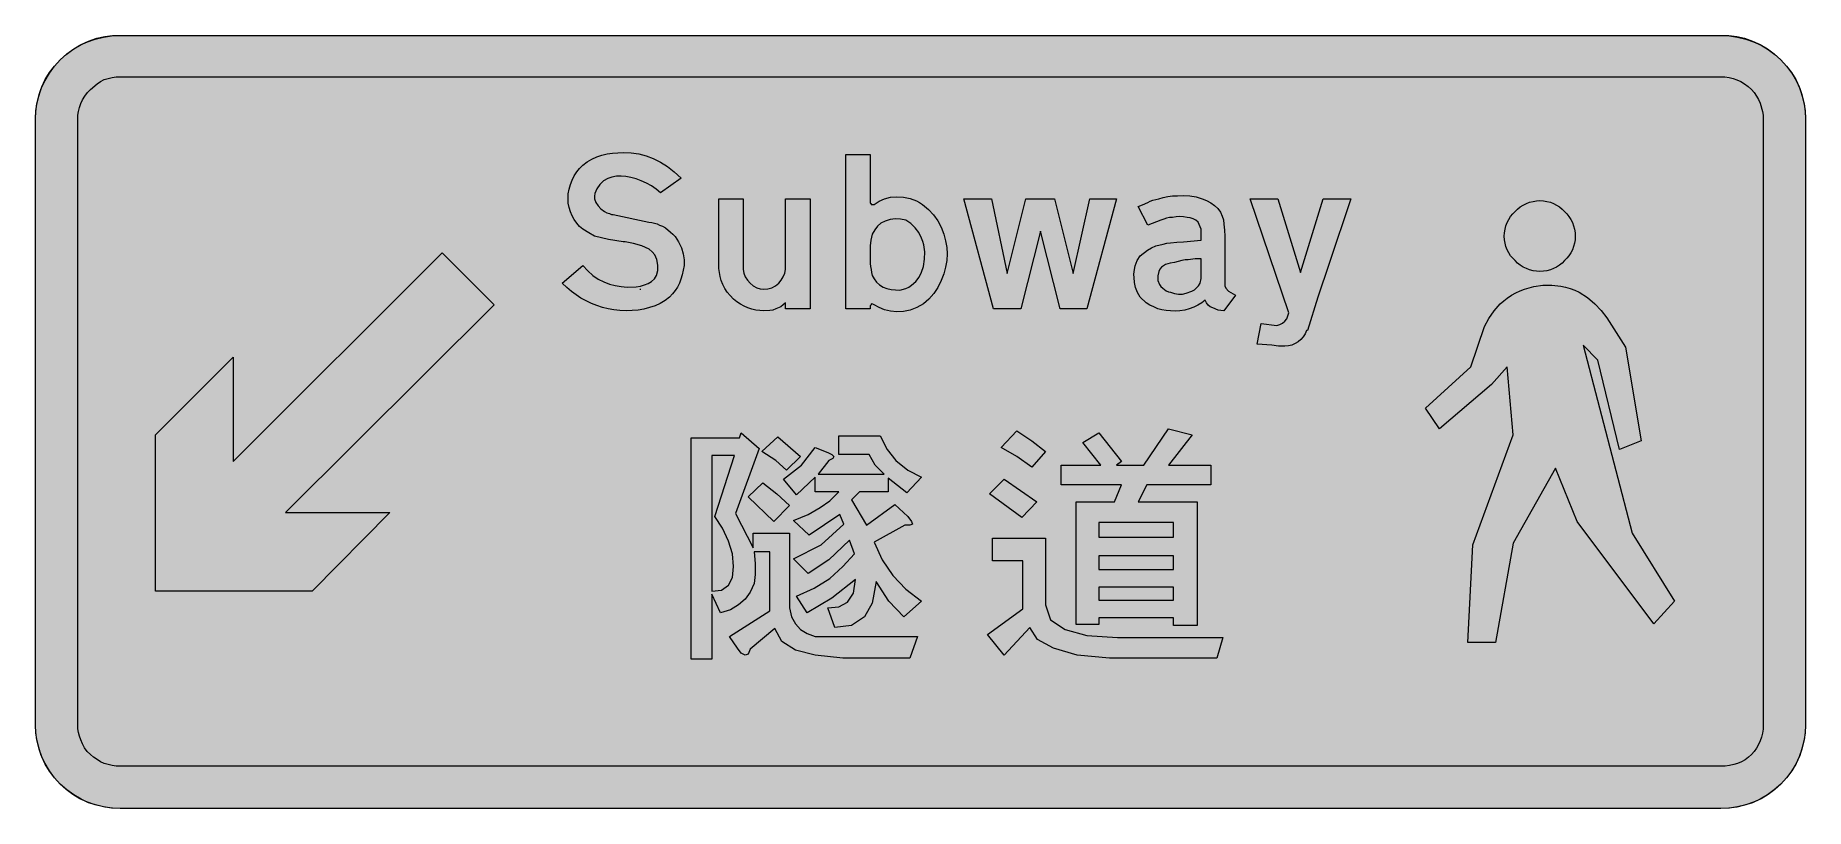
# Model space of a CAD drawing. Header units: metres. Extents: x 15 to 554, y 19 to 255.
import ezdxf

# ---------------------------------------------------------------- set-up
doc = ezdxf.new("R2010")
doc.units = ezdxf.units.M
for name, color, linetype, true_color in [('FILL_BLUE_0000FF', 7, 'Continuous', 0x0000ff), ('FILL_WHITE_FFFFFF', 7, 'Continuous', 0xffffff), ('STROKE_BLUE_0000FF', 7, 'Continuous', 0x0000ff), ('STROKE_WHITE_FFFFFF', 7, 'Continuous', 0xffffff)]:
    doc.layers.add(name, color=color, linetype=linetype, true_color=true_color)

msp = doc.modelspace()

# ---------------------------------------------------------------- hatches: boundary and pattern name
at = {"layer": 'FILL_BLUE_0000FF', "true_color": 0x0000ff}
h = msp.add_hatch(color=7, dxfattribs=at)
h.dxf.hatch_style = 1
h.paths.add_polyline_path([(40.35, 32.04), (39.18, 32.1), (37.95, 32.26), (36.72, 32.55), (35.55, 32.94), (34.43, 33.45), (33.34, 34.07), (32.3, 34.8), (31.35, 35.64), (30.33, 36.6), (29.51, 37.66), (28.86, 38.85), (28.35, 40.14), (27.96, 41.26), (27.67, 42.39), (27.51, 43.51), (27.45, 44.64), (27.45, 229.44), (27.51, 230.59), (27.68, 231.77), (27.97, 232.97), (28.39, 234.17), (28.93, 235.33), (29.6, 236.44), (30.41, 237.49), (31.35, 238.44), (33.34, 240.16), (34.43, 240.89), (35.55, 241.44), (36.72, 241.83), (37.95, 242.12), (39.18, 242.28), (40.35, 242.34), (528.15, 242.34), (529.39, 242.28), (530.62, 242.11), (531.83, 241.82), (533.02, 241.4), (534.19, 240.86), (535.32, 240.19), (536.41, 239.38), (537.45, 238.44), (538.29, 237.49), (539.02, 236.45), (539.64, 235.36), (540.15, 234.24), (540.83, 231.73), (540.99, 230.57), (541.05, 229.44), (541.05, 44.64), (540.99, 43.4), (540.83, 42.18), (540.54, 40.97), (540.15, 39.8), (539.64, 38.67), (539.03, 37.59), (538.29, 36.58), (537.45, 35.64), (536.51, 34.8), (535.49, 34.06), (534.4, 33.45), (533.25, 32.94), (532.04, 32.55), (530.78, 32.26), (529.48, 32.1), (528.15, 32.04), (40.35, 32.04)])
at = {"layer": 'FILL_WHITE_FFFFFF', "true_color": 0xffffff}
h = msp.add_hatch(color=7, dxfattribs=at)
h.dxf.hatch_style = 1
h.paths.add_polyline_path([(40.35, 19.14), (38.05, 19.25), (35.66, 19.59), (33.22, 20.15), (30.75, 20.94), (28.5, 22), (26.29, 23.34), (24.13, 24.91), (22.05, 26.64), (20.36, 28.55), (18.86, 30.65), (17.54, 32.93), (16.35, 35.34), (15.56, 37.76), (15, 40.1), (14.66, 42.39), (14.55, 44.64), (14.55, 229.44), (14.66, 231.74), (15, 234.09), (15.56, 236.44), (16.35, 238.74), (17.54, 241.15), (18.86, 243.43), (20.36, 245.53), (22.05, 247.44), (24.13, 249.3), (26.29, 250.85), (28.5, 252.12), (30.75, 253.14), (33.22, 254.05), (35.66, 254.6), (38.05, 254.87), (40.35, 254.94), (528.15, 254.94), (530.58, 254.87), (532.95, 254.6), (535.32, 254.05), (537.75, 253.14), (540.12, 252.12), (542.33, 250.85), (544.42, 249.3), (546.45, 247.44), (548.18, 245.53), (549.75, 243.43), (551.09, 241.15), (552.15, 238.74), (552.94, 236.44), (553.5, 234.09), (553.84, 231.74), (553.95, 229.44), (553.95, 44.64), (553.84, 42.39), (553.5, 40.1), (552.94, 37.76), (552.15, 35.34), (551.09, 32.93), (549.75, 30.65), (548.18, 28.55), (546.45, 26.64), (544.42, 24.91), (542.33, 23.34), (540.12, 22), (537.75, 20.94), (535.32, 20.15), (532.95, 19.59), (530.58, 19.25), (528.15, 19.14), (40.35, 19.14)])
h = msp.add_hatch(color=7, dxfattribs=at)
h.dxf.hatch_style = 1
h.paths.add_polyline_path([(203.73, 208.09), (202.29, 209.09), (200.75, 209.92), (199.16, 210.62), (197.56, 211.16), (195.98, 211.58), (194.46, 211.87), (193.05, 212.04), (191.57, 211.97), (190.24, 211.74), (188.96, 211.28), (187.65, 210.54), (186.55, 209.49), (185.62, 208.18), (185.28, 207.46), (185.03, 206.7), (184.92, 205.93), (184.95, 205.14), (185.33, 204.02), (186, 202.96), (186.89, 202.02), (187.95, 201.24), (188.7, 200.83), (189.45, 200.64), (189.64, 200.49), (190.05, 200.34), (190.35, 200.34), (190.65, 200.34), (201.45, 197.94), (202.35, 197.88), (203.21, 197.71), (204.02, 197.43), (204.75, 197.04), (205.65, 196.71), (206.51, 196.21), (208.05, 194.94), (208.8, 194.32), (209.46, 193.61), (210.56, 191.98), (211.38, 190.17), (211.95, 188.34), (212.21, 186.54), (212.25, 184.74), (211.67, 181.93), (211.27, 180.62), (210.79, 179.38), (210.2, 178.2), (209.51, 177.1), (208.69, 176.08), (207.75, 175.14), (206.43, 174.1), (204.97, 173.22), (203.39, 172.49), (201.71, 171.91), (199.97, 171.48), (198.17, 171.17), (196.36, 171), (194.55, 170.94), (192.67, 171.01), (190.83, 171.21), (189.05, 171.54), (187.31, 171.99), (185.62, 172.55), (183.96, 173.22), (180.75, 174.84), (177.9, 176.87), (176.45, 178.05), (175.05, 179.34), (181.35, 184.74), (182.85, 183.09), (184.43, 181.73), (186.07, 180.62), (187.76, 179.75), (189.5, 179.09), (191.26, 178.62), (193.05, 178.31), (194.85, 178.14), (197.56, 178.28), (198.88, 178.49), (200.14, 178.82), (201.29, 179.28), (202.32, 179.91), (203.18, 180.72), (203.85, 181.74), (204.18, 183.23), (204.22, 184.89), (203.93, 186.55), (203.64, 187.33), (203.25, 188.04), (202.48, 188.96), (201.55, 189.7), (200.48, 190.3), (199.31, 190.78), (196.8, 191.46), (194.25, 191.94), (193.65, 191.94), (189.19, 192.73), (187.03, 193.16), (184.95, 193.74), (183.15, 194.68), (181.35, 195.84), (180.38, 196.69), (179.51, 197.67), (178.74, 198.76), (178.09, 199.93), (177.56, 201.17), (177.17, 202.46), (176.93, 203.79), (176.85, 205.14), (176.93, 206.6), (177.17, 208.04), (177.56, 209.45), (178.09, 210.8), (178.74, 212.09), (179.51, 213.28), (180.38, 214.37), (181.35, 215.34), (182.65, 216.37), (184.07, 217.22), (185.58, 217.89), (187.16, 218.42), (188.78, 218.8), (190.42, 219.05), (193.65, 219.24), (196.07, 219.13), (198.4, 218.78), (200.65, 218.2), (202.84, 217.37), (204.98, 216.28), (207.11, 214.94), (209.22, 213.33), (211.35, 211.44), (205.05, 206.94), (203.73, 208.09)])
h = msp.add_hatch(color=7, dxfattribs=at)
h.dxf.hatch_style = 1
h.paths.add_polyline_path([(273.26, 205.1), (275.09, 205.58), (277.05, 205.74), (279.07, 205.62), (281.06, 205.22), (283, 204.47), (283.94, 203.96), (284.85, 203.34), (286.71, 201.88), (288.26, 200.23), (289.53, 198.4), (290.55, 196.44), (291.34, 194.37), (291.9, 192.28), (292.24, 190.24), (292.35, 188.34), (292.24, 186.31), (291.9, 184.29), (291.34, 182.27), (290.55, 180.24), (289.54, 178.1), (288.3, 176.19), (286.84, 174.5), (285.15, 173.04), (283.12, 171.91), (281.1, 171.17), (279.07, 170.76), (277.05, 170.64), (275.09, 170.8), (273.26, 171.24), (271.61, 171.91), (270.15, 172.74), (269.7, 173), (269.25, 173.04), (269.25, 172.74), (268.99, 172.59), (268.95, 172.44), (268.95, 171.54), (261.45, 171.54), (261.45, 218.64), (268.95, 218.64), (268.95, 203.94), (268.99, 203.68), (269.25, 203.64), (269.25, 203.34), (269.85, 203.34), (270.15, 203.34), (271.61, 204.35), (273.26, 205.1)])
h.paths.add_polyline_path([(280.65, 178.17), (281.55, 178.74), (282.79, 179.93), (283.8, 181.25), (284.59, 182.75), (285.15, 184.44), (285.48, 186.69), (285.52, 188.9), (285.23, 191.06), (284.94, 192.11), (284.55, 193.14), (283.72, 194.83), (282.6, 196.29), (281.26, 197.53), (279.75, 198.54), (278.17, 198.87), (276.6, 198.95), (275.03, 198.75), (273.45, 198.24), (272.21, 197.63), (271.16, 196.74), (270.29, 195.62), (269.55, 194.34), (269.14, 192.54), (268.95, 190.74), (268.95, 185.34), (268.99, 184.44), (269.25, 183.54), (269.29, 182.64), (269.55, 181.74), (270.11, 180.67), (270.86, 179.71), (271.79, 178.87), (272.85, 178.14), (274.03, 177.75), (275.29, 177.46), (276.6, 177.3), (277.95, 177.24), (279.75, 177.77), (280.65, 178.17)], flags=16)
h = msp.add_hatch(color=7, dxfattribs=at)
h.dxf.hatch_style = 1
h.paths.add_polyline_path([(235.31, 171), (234.08, 171.17), (232.87, 171.45), (231.67, 171.84), (230.51, 172.35), (229.38, 172.96), (228.29, 173.7), (227.25, 174.54), (226.21, 175.58), (225.32, 176.67), (224.59, 177.8), (223.99, 178.97), (223.51, 180.16), (223.16, 181.37), (222.75, 183.84), (222.75, 205.14), (230.25, 205.14), (230.25, 183.54), (230.41, 182.42), (230.85, 181.33), (231.52, 180.29), (232.35, 179.34), (233.3, 178.55), (234.34, 177.99), (235.43, 177.65), (236.55, 177.54), (237.72, 177.65), (238.91, 177.99), (240.05, 178.55), (241.05, 179.34), (241.84, 180.29), (242.44, 181.33), (242.86, 182.42), (243.15, 183.54), (243.15, 205.14), (250.65, 205.14), (250.65, 171.54), (243.15, 171.54), (243.15, 173.34), (242.43, 172.72), (241.65, 172.21), (240.15, 171.54), (239.25, 171.19), (238.35, 171.02), (236.55, 170.94), (235.31, 171)])
h = msp.add_hatch(color=7, dxfattribs=at)
h.dxf.hatch_style = 1
h.paths.add_polyline_path([(310.65, 182.34), (316.35, 205.14), (320.85, 205.14), (325.05, 205.14), (330.75, 182.34), (335.85, 205.14), (343.95, 205.14), (334.95, 171.54), (326.85, 171.54), (320.85, 195.24), (314.85, 171.54), (306.45, 171.54), (297.45, 205.14), (305.85, 205.14), (310.65, 182.34)])
h = msp.add_hatch(color=7, dxfattribs=at)
h.dxf.hatch_style = 1
h.paths.add_polyline_path([(375.8, 171), (375, 171.17), (373.35, 171.84), (372.55, 172.17), (371.92, 172.7), (371.41, 173.4), (370.95, 174.24), (369.95, 173.4), (368.78, 172.67), (367.49, 172.05), (366.15, 171.54), (364.75, 171.15), (363.3, 170.9), (361.85, 170.82), (360.45, 170.94), (359.1, 171), (357.79, 171.2), (356.53, 171.57), (355.35, 172.14), (354.1, 172.69), (353.03, 173.42), (351.15, 175.14), (350.36, 176.54), (349.8, 178.03), (349.46, 179.57), (349.35, 181.14), (349.29, 182.04), (349.34, 182.93), (349.69, 184.67), (350.32, 186.29), (351.15, 187.74), (353.44, 189.47), (354.65, 190.19), (355.95, 190.74), (358.2, 191.3), (359.33, 191.54), (360.45, 191.64), (362.4, 191.9), (364.35, 191.94), (369.75, 192.54), (369.75, 194.04), (369.75, 195.84), (368.85, 197.94), (368.12, 198.55), (367.31, 199.03), (366.45, 199.33), (365.55, 199.44), (364.43, 199.61), (363.3, 199.67), (362.18, 199.61), (361.05, 199.44), (360.15, 199.38), (359.25, 199.22), (358.35, 198.93), (357.45, 198.54), (353.55, 197.04), (350.55, 202.74), (351.94, 203.23), (353.55, 203.94), (354.28, 204.34), (355.09, 204.65), (356.85, 205.14), (358.2, 205.53), (359.59, 205.82), (361.03, 205.98), (362.55, 206.04), (364.4, 206.15), (366.3, 206.04), (368.2, 205.7), (370.05, 205.14), (371.39, 204.59), (372.68, 203.86), (373.85, 203.03), (374.85, 202.14), (375.64, 201.01), (376.2, 199.85), (376.54, 198.64), (376.65, 197.34), (376.91, 195.54), (376.95, 193.74), (376.95, 190.14), (376.95, 179.34), (376.99, 178.59), (377.25, 177.84), (378.15, 176.94), (380.25, 175.74), (376.65, 170.94), (375.8, 171)])
h.paths.add_polyline_path([(362.85, 176.04), (364.08, 176.05), (365.25, 176.34), (366.97, 176.98), (367.7, 177.39), (368.25, 177.84), (368.96, 178.59), (369.45, 179.34), (369.75, 180.84), (369.75, 186.84), (367.91, 186.8), (365.85, 186.54), (364.9, 186.48), (363.86, 186.31), (361.65, 185.64), (360.3, 185.45), (358.95, 185.04), (358.28, 184.71), (357.67, 184.21), (357.18, 183.61), (356.85, 182.94), (356.59, 181.59), (356.55, 180.24), (357.07, 178.93), (357.48, 178.34), (358.05, 177.84), (359.14, 177.02), (359.78, 176.74), (360.45, 176.64), (361.62, 176.26), (362.85, 176.04)], flags=16)
h = msp.add_hatch(color=7, dxfattribs=at)
h.dxf.hatch_style = 1
h.paths.add_polyline_path([(396.45, 170.34), (384.75, 205.14), (393.15, 205.14), (400.05, 182.64), (406.95, 205.14), (415.35, 205.14), (408.75, 185.34), (405.34, 175.14), (402.15, 164.94), (401.85, 164.94), (401.43, 163.96), (400.86, 163.05), (400.16, 162.23), (399.34, 161.53), (398.42, 160.95), (397.42, 160.51), (396.36, 160.24), (395.25, 160.14), (393.3, 160.18), (391.35, 160.44), (386.85, 160.74), (388.05, 167.04), (392.85, 166.44), (393.74, 166.73), (394.57, 167.15), (395.3, 167.75), (395.85, 168.54), (396.45, 170.34)])
h = msp.add_hatch(color=7, dxfattribs=at)
h.dxf.hatch_style = 1
h.paths.add_polyline_path([(462.21, 194.76), (462.37, 195.8), (462.64, 196.82), (463.01, 197.83), (463.48, 198.79), (464.05, 199.69), (464.71, 200.51), (465.45, 201.24), (466.18, 201.98), (467, 202.64), (467.9, 203.21), (468.86, 203.68), (469.87, 204.05), (470.89, 204.32), (471.93, 204.48), (472.95, 204.54), (474.06, 204.48), (475.13, 204.32), (476.17, 204.05), (477.15, 203.68), (478.08, 203.21), (478.94, 202.64), (479.73, 201.98), (480.45, 201.24), (481.19, 200.51), (481.85, 199.69), (482.42, 198.79), (482.89, 197.83), (483.26, 196.82), (483.53, 195.8), (483.69, 194.76), (483.75, 193.74), (483.69, 192.63), (483.53, 191.56), (483.26, 190.52), (482.89, 189.54), (482.42, 188.61), (481.85, 187.75), (481.19, 186.96), (480.45, 186.24), (479.73, 185.5), (478.94, 184.84), (478.08, 184.27), (477.15, 183.8), (476.17, 183.43), (475.13, 183.16), (474.06, 183), (472.95, 182.94), (471.93, 183), (470.89, 183.16), (469.87, 183.43), (468.86, 183.8), (467.9, 184.27), (467, 184.84), (466.18, 185.5), (465.45, 186.24), (464.71, 186.96), (464.05, 187.75), (463.48, 188.61), (463.01, 189.54), (462.64, 190.52), (462.37, 191.56), (462.21, 192.63), (462.15, 193.74), (462.21, 194.76)])
h = msp.add_hatch(color=7, dxfattribs=at)
h.dxf.hatch_style = 1
h.paths.add_polyline_path([(138.45, 188.64), (154.35, 172.74), (90.75, 109.44), (122.55, 109.44), (98.85, 85.44), (51.15, 85.44), (51.15, 133.14), (74.85, 156.84), (74.85, 125.04), (138.45, 188.64)])
h = msp.add_hatch(color=7, dxfattribs=at)
h.dxf.hatch_style = 1
h.paths.add_polyline_path([(451.05, 69.84), (452.55, 99.54), (464.85, 133.14), (463.05, 153.84), (458.25, 148.44), (442.35, 134.94), (438.15, 141.24), (451.95, 153.84), (456.15, 166.14), (457.44, 168.6), (459.04, 170.94), (460.92, 173.06), (461.95, 174), (463.05, 174.84), (464.31, 175.68), (465.62, 176.42), (466.97, 177.05), (468.34, 177.58), (471.11, 178.34), (473.85, 178.74), (476.6, 178.79), (479.4, 178.48), (480.81, 178.17), (482.2, 177.77), (483.59, 177.26), (484.95, 176.64), (487.49, 174.96), (489.71, 173.08), (491.66, 171.03), (493.35, 168.84), (499.05, 159.84), (503.85, 131.34), (497.25, 128.64), (490.65, 155.94), (486.15, 160.44), (501.15, 103.14), (514.05, 82.44), (507.75, 75.54), (484.35, 106.74), (477.75, 122.94), (464.85, 100.14), (459.45, 69.84), (451.05, 69.84)])
h = msp.add_hatch(color=7, dxfattribs=at)
h.dxf.hatch_style = 1
h.paths.add_polyline_path([(359.85, 134.94), (367.05, 133.14), (359.85, 123.84), (372.75, 123.84), (372.75, 117.84), (353.25, 117.84), (350.55, 112.74), (368.55, 112.74), (368.55, 74.94), (361.35, 74.94), (361.35, 77.34), (338.55, 77.34), (338.55, 75.24), (331.65, 75.24), (331.65, 112.74), (343.35, 112.74), (345.45, 117.84), (327.15, 117.84), (327.15, 123.84), (339.15, 123.84), (333.75, 130.74), (338.55, 133.74), (345.45, 125.04), (343.95, 123.84), (352.35, 123.84), (359.85, 134.94)])
h.paths.add_polyline_path([(338.55, 82.74), (361.35, 82.74), (361.35, 86.64), (338.55, 86.64), (338.55, 82.74)], flags=16)
h.paths.add_polyline_path([(338.55, 96.24), (338.55, 92.04), (361.35, 92.04), (361.35, 96.24), (338.55, 96.24)], flags=16)
h.paths.add_polyline_path([(361.35, 106.44), (338.55, 106.44), (338.55, 101.94), (361.35, 101.94), (361.35, 106.44)], flags=16)
h = msp.add_hatch(color=7, dxfattribs=at)
h.dxf.hatch_style = 1
h.paths.add_polyline_path([(229.05, 132.24), (229.65, 133.74), (235.05, 128.94), (227.85, 109.14), (233.25, 98.64), (233.25, 103.14), (244.35, 103.14), (244.35, 83.64), (244.35, 80.34), (244.95, 77.64), (246.15, 75.54), (247.65, 73.74), (249.75, 72.54), (252.15, 71.64), (255.15, 71.64), (258.45, 71.64), (283.35, 71.64), (280.95, 65.04), (260.55, 65.04), (252.15, 65.94), (246.15, 67.44), (241.95, 70.14), (239.85, 74.04), (232.35, 67.74), (231.75, 66.24), (230.85, 65.94), (229.65, 66.54), (228.45, 68.04), (226.05, 71.64), (238.35, 79.44), (238.35, 97.44), (233.55, 97.44), (233.85, 93.84), (233.85, 90.54), (233.55, 87.84), (232.35, 85.14), (230.85, 83.04), (228.75, 81.24), (226.35, 79.74), (223.35, 78.84), (220.65, 84.54), (220.65, 64.74), (214.35, 64.74), (214.35, 132.24), (229.05, 132.24)])
h.paths.add_polyline_path([(223.65, 85.74), (225.75, 87.24), (226.95, 89.64), (227.25, 92.94), (226.95, 96.84), (225.75, 100.74), (223.95, 104.64), (221.55, 108.24), (227.55, 126.84), (220.65, 126.84), (220.65, 85.44), (223.65, 85.74)], flags=16)
h = msp.add_hatch(color=7, dxfattribs=at)
h.dxf.hatch_style = 1
h.paths.add_polyline_path([(240.15, 125.34), (235.95, 128.04), (240.75, 132.54), (247.65, 126.54), (243.45, 122.34), (240.15, 125.34)])
h = msp.add_hatch(color=7, dxfattribs=at)
h.dxf.hatch_style = 1
h.paths.add_polyline_path([(247.95, 123.84), (252.15, 129.24), (256.05, 127.74), (257.25, 127.14), (257.85, 126.54), (257.55, 125.94), (256.35, 125.34), (253.05, 121.14), (273.15, 121.14), (270.45, 123.84), (268.65, 127.14), (259.35, 127.14), (259.35, 132.84), (271.95, 132.84), (274.05, 128.64), (276.75, 125.34), (280.35, 122.34), (284.55, 120.24), (280.05, 115.44), (274.35, 119.94), (274.35, 115.74), (265.65, 115.74), (263.25, 113.34), (267.75, 105.54), (276.45, 111.84), (280.35, 108.24), (281.55, 106.74), (281.85, 105.84), (280.95, 105.54), (279.45, 105.54), (270.15, 100.44), (272.55, 95.04), (275.85, 90.24), (279.75, 86.04), (284.55, 82.44), (279.15, 77.64), (274.65, 82.44), (270.75, 88.44), (269.55, 81.84), (267.15, 77.64), (263.25, 74.94), (258.15, 74.34), (256.05, 80.34), (259.35, 80.64), (262.05, 82.14), (263.85, 84.84), (264.45, 89.04), (257.25, 83.34), (249.75, 78.84), (246.45, 83.94), (251.85, 86.34), (256.65, 89.34), (260.55, 92.94), (264.15, 96.84), (262.65, 101.04), (256.35, 95.04), (250.05, 90.84), (245.55, 95.34), (253.95, 99.54), (260.85, 105.84), (259.65, 108.84), (250.35, 102.54), (245.55, 107.04), (250.05, 108.84), (253.65, 110.94), (256.65, 113.04), (259.35, 115.74), (252.15, 115.74), (252.15, 120.24), (246.45, 114.84), (242.55, 119.64), (247.95, 123.84)])
h = msp.add_hatch(color=7, dxfattribs=at)
h.dxf.hatch_style = 1
h.paths.add_polyline_path([(318.15, 131.34), (322.35, 128.04), (318.15, 123.24), (313.65, 126.54), (308.85, 129.24), (313.65, 134.34), (318.15, 131.34)])
h = msp.add_hatch(color=7, dxfattribs=at)
h.dxf.hatch_style = 1
h.paths.add_polyline_path([(319.65, 112.74), (315.15, 107.94), (305.25, 115.14), (309.75, 119.64), (319.65, 112.74)])
h = msp.add_hatch(color=7, dxfattribs=at)
h.dxf.hatch_style = 1
h.paths.add_polyline_path([(231.75, 114.24), (236.25, 118.44), (240.45, 115.14), (244.35, 111.54), (239.55, 106.74), (231.75, 114.24)])
h = msp.add_hatch(color=7, dxfattribs=at)
h.dxf.hatch_style = 1
h.paths.add_polyline_path([(322.35, 101.64), (322.35, 81.24), (323.85, 76.74), (328.35, 73.74), (334.95, 71.94), (344.25, 71.34), (376.35, 71.34), (374.55, 65.04), (341.85, 65.04), (331.95, 65.94), (324.75, 68.04), (319.95, 70.74), (317.55, 74.34), (309.75, 65.94), (304.65, 72.24), (315.45, 80.04), (315.45, 94.74), (306.15, 94.74), (306.15, 101.64), (322.35, 101.64)])

# ---------------------------------------------------------------- linework, layer by layer
at = {"layer": 'FILL_BLUE_0000FF', "lineweight": 0, "true_color": 0x0000ff}
msp.add_lwpolyline([(40.35, 32.04), (39.18, 32.1), (37.95, 32.26), (36.72, 32.55), (35.55, 32.94), (34.43, 33.45), (33.34, 34.07), (32.3, 34.8), (31.35, 35.64), (30.33, 36.6), (29.51, 37.66), (28.86, 38.85), (28.35, 40.14), (27.96, 41.26), (27.67, 42.39), (27.51, 43.51), (27.45, 44.64), (27.45, 229.44), (27.51, 230.59), (27.68, 231.77), (27.97, 232.97), (28.39, 234.17), (28.93, 235.33), (29.6, 236.44), (30.41, 237.49), (31.35, 238.44), (33.34, 240.16), (34.43, 240.89), (35.55, 241.44), (36.72, 241.83), (37.95, 242.12), (39.18, 242.28), (40.35, 242.34), (528.15, 242.34), (529.39, 242.28), (530.62, 242.11), (531.83, 241.82), (533.02, 241.4), (534.19, 240.86), (535.32, 240.19), (536.41, 239.38), (537.45, 238.44), (538.29, 237.49), (539.02, 236.45), (539.64, 235.36), (540.15, 234.24), (540.83, 231.73), (540.99, 230.57), (541.05, 229.44), (541.05, 44.64), (540.99, 43.4), (540.83, 42.18), (540.54, 40.97), (540.15, 39.8), (539.64, 38.67), (539.03, 37.59), (538.29, 36.58), (537.45, 35.64), (536.51, 34.8), (535.49, 34.06), (534.4, 33.45), (533.25, 32.94), (532.04, 32.55), (530.78, 32.26), (529.48, 32.1), (528.15, 32.04)], close=True, dxfattribs=at)
at = {"layer": 'FILL_WHITE_FFFFFF', "lineweight": 0, "true_color": 0xffffff}
for points in [[(40.35, 19.14), (38.05, 19.25), (35.66, 19.59), (33.22, 20.15), (30.75, 20.94), (28.5, 22), (26.29, 23.34), (24.13, 24.91), (22.05, 26.64), (20.36, 28.55), (18.86, 30.65), (17.54, 32.93), (16.35, 35.34), (15.56, 37.76), (15, 40.1), (14.66, 42.39), (14.55, 44.64), (14.55, 229.44), (14.66, 231.74), (15, 234.09), (15.56, 236.44), (16.35, 238.74), (17.54, 241.15), (18.86, 243.43), (20.36, 245.53), (22.05, 247.44), (24.13, 249.3), (26.29, 250.85), (28.5, 252.12), (30.75, 253.14), (33.22, 254.05), (35.66, 254.6), (38.05, 254.87), (40.35, 254.94), (528.15, 254.94), (530.58, 254.87), (532.95, 254.6), (535.32, 254.05), (537.75, 253.14), (540.12, 252.12), (542.33, 250.85), (544.42, 249.3), (546.45, 247.44), (548.18, 245.53), (549.75, 243.43), (551.09, 241.15), (552.15, 238.74), (552.94, 236.44), (553.5, 234.09), (553.84, 231.74), (553.95, 229.44), (553.95, 44.64), (553.84, 42.39), (553.5, 40.1), (552.94, 37.76), (552.15, 35.34), (551.09, 32.93), (549.75, 30.65), (548.18, 28.55), (546.45, 26.64), (544.42, 24.91), (542.33, 23.34), (540.12, 22), (537.75, 20.94), (535.32, 20.15), (532.95, 19.59), (530.58, 19.25), (528.15, 19.14)], [(203.73, 208.09), (202.29, 209.09), (200.75, 209.92), (199.16, 210.62), (197.56, 211.16), (195.98, 211.58), (194.46, 211.87), (193.05, 212.04), (191.57, 211.97), (190.24, 211.74), (188.96, 211.28), (187.65, 210.54), (186.55, 209.49), (185.62, 208.18), (185.28, 207.46), (185.03, 206.7), (184.92, 205.93), (184.95, 205.14), (185.33, 204.02), (186, 202.96), (186.89, 202.02), (187.95, 201.24), (188.7, 200.83), (189.45, 200.64), (189.64, 200.49), (190.05, 200.34), (190.35, 200.34), (190.65, 200.34), (201.45, 197.94), (202.35, 197.88), (203.21, 197.71), (204.02, 197.43), (204.75, 197.04), (205.65, 196.71), (206.51, 196.21), (208.05, 194.94), (208.8, 194.32), (209.46, 193.61), (210.56, 191.98), (211.38, 190.17), (211.95, 188.34), (212.21, 186.54), (212.25, 184.74), (211.67, 181.93), (211.27, 180.62), (210.79, 179.38), (210.2, 178.2), (209.51, 177.1), (208.69, 176.08), (207.75, 175.14), (206.43, 174.1), (204.97, 173.22), (203.39, 172.49), (201.71, 171.91), (199.97, 171.48), (198.17, 171.17), (196.36, 171), (194.55, 170.94), (192.67, 171.01), (190.83, 171.21), (189.05, 171.54), (187.31, 171.99), (185.62, 172.55), (183.96, 173.22), (180.75, 174.84), (177.9, 176.87), (176.45, 178.05), (175.05, 179.34), (181.35, 184.74), (182.85, 183.09), (184.43, 181.73), (186.07, 180.62), (187.76, 179.75), (189.5, 179.09), (191.26, 178.62), (193.05, 178.31), (194.85, 178.14), (197.56, 178.28), (198.88, 178.49), (200.14, 178.82), (201.29, 179.28), (202.32, 179.91), (203.18, 180.72), (203.85, 181.74), (204.18, 183.23), (204.22, 184.89), (203.93, 186.55), (203.64, 187.33), (203.25, 188.04), (202.48, 188.96), (201.55, 189.7), (200.48, 190.3), (199.31, 190.78), (196.8, 191.46), (194.25, 191.94), (193.65, 191.94), (189.19, 192.73), (187.03, 193.16), (184.95, 193.74), (183.15, 194.68), (181.35, 195.84), (180.38, 196.69), (179.51, 197.67), (178.74, 198.76), (178.09, 199.93), (177.56, 201.17), (177.17, 202.46), (176.93, 203.79), (176.85, 205.14), (176.93, 206.6), (177.17, 208.04), (177.56, 209.45), (178.09, 210.8), (178.74, 212.09), (179.51, 213.28), (180.38, 214.37), (181.35, 215.34), (182.65, 216.37), (184.07, 217.22), (185.58, 217.89), (187.16, 218.42), (188.78, 218.8), (190.42, 219.05), (193.65, 219.24), (196.07, 219.13), (198.4, 218.78), (200.65, 218.2), (202.84, 217.37), (204.98, 216.28), (207.11, 214.94), (209.22, 213.33), (211.35, 211.44), (205.05, 206.94)], [(273.26, 205.1), (275.09, 205.58), (277.05, 205.74), (279.07, 205.62), (281.06, 205.22), (283, 204.47), (283.94, 203.96), (284.85, 203.34), (286.71, 201.88), (288.26, 200.23), (289.53, 198.4), (290.55, 196.44), (291.34, 194.37), (291.9, 192.28), (292.24, 190.24), (292.35, 188.34), (292.24, 186.31), (291.9, 184.29), (291.34, 182.27), (290.55, 180.24), (289.54, 178.1), (288.3, 176.19), (286.84, 174.5), (285.15, 173.04), (283.12, 171.91), (281.1, 171.17), (279.07, 170.76), (277.05, 170.64), (275.09, 170.8), (273.26, 171.24), (271.61, 171.91), (270.15, 172.74), (269.7, 173), (269.25, 173.04), (269.25, 172.74), (268.99, 172.59), (268.95, 172.44), (268.95, 171.54), (261.45, 171.54), (261.45, 218.64), (268.95, 218.64), (268.95, 203.94), (268.99, 203.68), (269.25, 203.64), (269.25, 203.34), (269.85, 203.34), (270.15, 203.34), (271.61, 204.35)], [(235.31, 171), (234.08, 171.17), (232.87, 171.45), (231.67, 171.84), (230.51, 172.35), (229.38, 172.96), (228.29, 173.7), (227.25, 174.54), (226.21, 175.58), (225.32, 176.67), (224.59, 177.8), (223.99, 178.97), (223.51, 180.16), (223.16, 181.37), (222.75, 183.84), (222.75, 205.14), (230.25, 205.14), (230.25, 183.54), (230.41, 182.42), (230.85, 181.33), (231.52, 180.29), (232.35, 179.34), (233.3, 178.55), (234.34, 177.99), (235.43, 177.65), (236.55, 177.54), (237.72, 177.65), (238.91, 177.99), (240.05, 178.55), (241.05, 179.34), (241.84, 180.29), (242.44, 181.33), (242.86, 182.42), (243.15, 183.54), (243.15, 205.14), (250.65, 205.14), (250.65, 171.54), (243.15, 171.54), (243.15, 173.34), (242.43, 172.72), (241.65, 172.21), (240.15, 171.54), (239.25, 171.19), (238.35, 171.02), (236.55, 170.94)], [(310.65, 182.34), (316.35, 205.14), (320.85, 205.14), (325.05, 205.14), (330.75, 182.34), (335.85, 205.14), (343.95, 205.14), (334.95, 171.54), (326.85, 171.54), (320.85, 195.24), (314.85, 171.54), (306.45, 171.54), (297.45, 205.14), (305.85, 205.14)], [(375.8, 171), (375, 171.17), (373.35, 171.84), (372.55, 172.17), (371.92, 172.7), (371.41, 173.4), (370.95, 174.24), (369.95, 173.4), (368.78, 172.67), (367.49, 172.05), (366.15, 171.54), (364.75, 171.15), (363.3, 170.9), (361.85, 170.82), (360.45, 170.94), (359.1, 171), (357.79, 171.2), (356.53, 171.57), (355.35, 172.14), (354.1, 172.69), (353.03, 173.42), (351.15, 175.14), (350.36, 176.54), (349.8, 178.03), (349.46, 179.57), (349.35, 181.14), (349.29, 182.04), (349.34, 182.93), (349.69, 184.67), (350.32, 186.29), (351.15, 187.74), (353.44, 189.47), (354.65, 190.19), (355.95, 190.74), (358.2, 191.3), (359.33, 191.54), (360.45, 191.64), (362.4, 191.9), (364.35, 191.94), (369.75, 192.54), (369.75, 194.04), (369.75, 195.84), (368.85, 197.94), (368.12, 198.55), (367.31, 199.03), (366.45, 199.33), (365.55, 199.44), (364.43, 199.61), (363.3, 199.67), (362.18, 199.61), (361.05, 199.44), (360.15, 199.38), (359.25, 199.22), (358.35, 198.93), (357.45, 198.54), (353.55, 197.04), (350.55, 202.74), (351.94, 203.23), (353.55, 203.94), (354.28, 204.34), (355.09, 204.65), (356.85, 205.14), (358.2, 205.53), (359.59, 205.82), (361.03, 205.98), (362.55, 206.04), (364.4, 206.15), (366.3, 206.04), (368.2, 205.7), (370.05, 205.14), (371.39, 204.59), (372.68, 203.86), (373.85, 203.03), (374.85, 202.14), (375.64, 201.01), (376.2, 199.85), (376.54, 198.64), (376.65, 197.34), (376.91, 195.54), (376.95, 193.74), (376.95, 190.14), (376.95, 179.34), (376.99, 178.59), (377.25, 177.84), (378.15, 176.94), (380.25, 175.74), (376.65, 170.94)], [(396.45, 170.34), (384.75, 205.14), (393.15, 205.14), (400.05, 182.64), (406.95, 205.14), (415.35, 205.14), (408.75, 185.34), (405.34, 175.14), (402.15, 164.94), (401.85, 164.94), (401.43, 163.96), (400.86, 163.05), (400.16, 162.23), (399.34, 161.53), (398.42, 160.95), (397.42, 160.51), (396.36, 160.24), (395.25, 160.14), (393.3, 160.18), (391.35, 160.44), (386.85, 160.74), (388.05, 167.04), (392.85, 166.44), (393.74, 166.73), (394.57, 167.15), (395.3, 167.75), (395.85, 168.54)], [(462.21, 194.76), (462.37, 195.8), (462.64, 196.82), (463.01, 197.83), (463.48, 198.79), (464.05, 199.69), (464.71, 200.51), (465.45, 201.24), (466.18, 201.98), (467, 202.64), (467.9, 203.21), (468.86, 203.68), (469.87, 204.05), (470.89, 204.32), (471.93, 204.48), (472.95, 204.54), (474.06, 204.48), (475.13, 204.32), (476.17, 204.05), (477.15, 203.68), (478.08, 203.21), (478.94, 202.64), (479.73, 201.98), (480.45, 201.24), (481.19, 200.51), (481.85, 199.69), (482.42, 198.79), (482.89, 197.83), (483.26, 196.82), (483.53, 195.8), (483.69, 194.76), (483.75, 193.74), (483.69, 192.63), (483.53, 191.56), (483.26, 190.52), (482.89, 189.54), (482.42, 188.61), (481.85, 187.75), (481.19, 186.96), (480.45, 186.24), (479.73, 185.5), (478.94, 184.84), (478.08, 184.27), (477.15, 183.8), (476.17, 183.43), (475.13, 183.16), (474.06, 183), (472.95, 182.94), (471.93, 183), (470.89, 183.16), (469.87, 183.43), (468.86, 183.8), (467.9, 184.27), (467, 184.84), (466.18, 185.5), (465.45, 186.24), (464.71, 186.96), (464.05, 187.75), (463.48, 188.61), (463.01, 189.54), (462.64, 190.52), (462.37, 191.56), (462.21, 192.63), (462.15, 193.74)], [(280.65, 178.17), (281.55, 178.74), (282.79, 179.93), (283.8, 181.25), (284.59, 182.75), (285.15, 184.44), (285.48, 186.69), (285.52, 188.9), (285.23, 191.06), (284.94, 192.11), (284.55, 193.14), (283.72, 194.83), (282.6, 196.29), (281.26, 197.53), (279.75, 198.54), (278.17, 198.87), (276.6, 198.95), (275.03, 198.75), (273.45, 198.24), (272.21, 197.63), (271.16, 196.74), (270.29, 195.62), (269.55, 194.34), (269.14, 192.54), (268.95, 190.74), (268.95, 185.34), (268.99, 184.44), (269.25, 183.54), (269.29, 182.64), (269.55, 181.74), (270.11, 180.67), (270.86, 179.71), (271.79, 178.87), (272.85, 178.14), (274.03, 177.75), (275.29, 177.46), (276.6, 177.3), (277.95, 177.24), (279.75, 177.77)], [(138.45, 188.64), (154.35, 172.74), (90.75, 109.44), (122.55, 109.44), (98.85, 85.44), (51.15, 85.44), (51.15, 133.14), (74.85, 156.84), (74.85, 125.04)], [(362.85, 176.04), (364.08, 176.05), (365.25, 176.34), (366.97, 176.98), (367.7, 177.39), (368.25, 177.84), (368.96, 178.59), (369.45, 179.34), (369.75, 180.84), (369.75, 186.84), (367.91, 186.8), (365.85, 186.54), (364.9, 186.48), (363.86, 186.31), (361.65, 185.64), (360.3, 185.45), (358.95, 185.04), (358.28, 184.71), (357.67, 184.21), (357.18, 183.61), (356.85, 182.94), (356.59, 181.59), (356.55, 180.24), (357.07, 178.93), (357.48, 178.34), (358.05, 177.84), (359.14, 177.02), (359.78, 176.74), (360.45, 176.64), (361.62, 176.26)], [(451.05, 69.84), (452.55, 99.54), (464.85, 133.14), (463.05, 153.84), (458.25, 148.44), (442.35, 134.94), (438.15, 141.24), (451.95, 153.84), (456.15, 166.14), (457.44, 168.6), (459.04, 170.94), (460.92, 173.06), (461.95, 174), (463.05, 174.84), (464.31, 175.68), (465.62, 176.42), (466.97, 177.05), (468.34, 177.58), (471.11, 178.34), (473.85, 178.74), (476.6, 178.79), (479.4, 178.48), (480.81, 178.17), (482.2, 177.77), (483.59, 177.26), (484.95, 176.64), (487.49, 174.96), (489.71, 173.08), (491.66, 171.03), (493.35, 168.84), (499.05, 159.84), (503.85, 131.34), (497.25, 128.64), (490.65, 155.94), (486.15, 160.44), (501.15, 103.14), (514.05, 82.44), (507.75, 75.54), (484.35, 106.74), (477.75, 122.94), (464.85, 100.14), (459.45, 69.84)], [(359.85, 134.94), (367.05, 133.14), (359.85, 123.84), (372.75, 123.84), (372.75, 117.84), (353.25, 117.84), (350.55, 112.74), (368.55, 112.74), (368.55, 74.94), (361.35, 74.94), (361.35, 77.34), (338.55, 77.34), (338.55, 75.24), (331.65, 75.24), (331.65, 112.74), (343.35, 112.74), (345.45, 117.84), (327.15, 117.84), (327.15, 123.84), (339.15, 123.84), (333.75, 130.74), (338.55, 133.74), (345.45, 125.04), (343.95, 123.84), (352.35, 123.84)], [(229.05, 132.24), (229.65, 133.74), (235.05, 128.94), (227.85, 109.14), (233.25, 98.64), (233.25, 103.14), (244.35, 103.14), (244.35, 83.64), (244.35, 80.34), (244.95, 77.64), (246.15, 75.54), (247.65, 73.74), (249.75, 72.54), (252.15, 71.64), (255.15, 71.64), (258.45, 71.64), (283.35, 71.64), (280.95, 65.04), (260.55, 65.04), (252.15, 65.94), (246.15, 67.44), (241.95, 70.14), (239.85, 74.04), (232.35, 67.74), (231.75, 66.24), (230.85, 65.94), (229.65, 66.54), (228.45, 68.04), (226.05, 71.64), (238.35, 79.44), (238.35, 97.44), (233.55, 97.44), (233.85, 93.84), (233.85, 90.54), (233.55, 87.84), (232.35, 85.14), (230.85, 83.04), (228.75, 81.24), (226.35, 79.74), (223.35, 78.84), (220.65, 84.54), (220.65, 64.74), (214.35, 64.74), (214.35, 132.24)], [(240.15, 125.34), (235.95, 128.04), (240.75, 132.54), (247.65, 126.54), (243.45, 122.34)], [(247.95, 123.84), (252.15, 129.24), (256.05, 127.74), (257.25, 127.14), (257.85, 126.54), (257.55, 125.94), (256.35, 125.34), (253.05, 121.14), (273.15, 121.14), (270.45, 123.84), (268.65, 127.14), (259.35, 127.14), (259.35, 132.84), (271.95, 132.84), (274.05, 128.64), (276.75, 125.34), (280.35, 122.34), (284.55, 120.24), (280.05, 115.44), (274.35, 119.94), (274.35, 115.74), (265.65, 115.74), (263.25, 113.34), (267.75, 105.54), (276.45, 111.84), (280.35, 108.24), (281.55, 106.74), (281.85, 105.84), (280.95, 105.54), (279.45, 105.54), (270.15, 100.44), (272.55, 95.04), (275.85, 90.24), (279.75, 86.04), (284.55, 82.44), (279.15, 77.64), (274.65, 82.44), (270.75, 88.44), (269.55, 81.84), (267.15, 77.64), (263.25, 74.94), (258.15, 74.34), (256.05, 80.34), (259.35, 80.64), (262.05, 82.14), (263.85, 84.84), (264.45, 89.04), (257.25, 83.34), (249.75, 78.84), (246.45, 83.94), (251.85, 86.34), (256.65, 89.34), (260.55, 92.94), (264.15, 96.84), (262.65, 101.04), (256.35, 95.04), (250.05, 90.84), (245.55, 95.34), (253.95, 99.54), (260.85, 105.84), (259.65, 108.84), (250.35, 102.54), (245.55, 107.04), (250.05, 108.84), (253.65, 110.94), (256.65, 113.04), (259.35, 115.74), (252.15, 115.74), (252.15, 120.24), (246.45, 114.84), (242.55, 119.64)], [(318.15, 131.34), (322.35, 128.04), (318.15, 123.24), (313.65, 126.54), (308.85, 129.24), (313.65, 134.34)], [(223.65, 85.74), (225.75, 87.24), (226.95, 89.64), (227.25, 92.94), (226.95, 96.84), (225.75, 100.74), (223.95, 104.64), (221.55, 108.24), (227.55, 126.84), (220.65, 126.84), (220.65, 85.44)], [(319.65, 112.74), (315.15, 107.94), (305.25, 115.14), (309.75, 119.64)], [(231.75, 114.24), (236.25, 118.44), (240.45, 115.14), (244.35, 111.54), (239.55, 106.74)], [(361.35, 106.44), (338.55, 106.44), (338.55, 101.94), (361.35, 101.94)], [(322.35, 101.64), (322.35, 81.24), (323.85, 76.74), (328.35, 73.74), (334.95, 71.94), (344.25, 71.34), (376.35, 71.34), (374.55, 65.04), (341.85, 65.04), (331.95, 65.94), (324.75, 68.04), (319.95, 70.74), (317.55, 74.34), (309.75, 65.94), (304.65, 72.24), (315.45, 80.04), (315.45, 94.74), (306.15, 94.74), (306.15, 101.64)], [(338.55, 96.24), (338.55, 92.04), (361.35, 92.04), (361.35, 96.24)], [(338.55, 82.74), (361.35, 82.74), (361.35, 86.64), (338.55, 86.64)]]:
    msp.add_lwpolyline(points, close=True, dxfattribs=at)
at = {"layer": 'STROKE_BLUE_0000FF', "lineweight": 0, "true_color": 0x0000ff}
msp.add_lwpolyline([(553.95, 229.44), (553.95, 44.64), (553.82, 42.17), (553.45, 39.72), (552.84, 37.31), (552, 34.96), (550.93, 32.7), (549.65, 30.55), (548.15, 28.52), (546.45, 26.64), (544.57, 24.94), (542.54, 23.44), (540.37, 22.16), (538.09, 21.09), (535.71, 20.25), (533.25, 19.64), (530.72, 19.27), (528.15, 19.14), (40.35, 19.14), (37.78, 19.27), (35.25, 19.64), (32.79, 20.25), (30.41, 21.09), (28.13, 22.16), (25.96, 23.44), (23.93, 24.94), (22.05, 26.64), (20.35, 28.52), (18.85, 30.55), (17.57, 32.7), (16.5, 34.96), (15.66, 37.31), (15.05, 39.72), (14.68, 42.17), (14.55, 44.64), (14.55, 229.44), (14.68, 232), (15.05, 234.49), (15.66, 236.9), (16.5, 239.23), (17.57, 241.45), (18.85, 243.57), (20.35, 245.57), (22.05, 247.44), (23.93, 249.14), (25.96, 250.64), (28.13, 251.92), (30.41, 252.99), (32.79, 253.83), (35.25, 254.44), (37.78, 254.81), (40.35, 254.94), (528.15, 254.94), (530.72, 254.81), (533.25, 254.44), (535.71, 253.83), (538.09, 252.99), (540.37, 251.92), (542.54, 250.64), (544.57, 249.14), (546.45, 247.44), (548.15, 245.57), (549.65, 243.57), (550.93, 241.45), (552, 239.23), (552.84, 236.9), (553.45, 234.49), (553.82, 232), (553.95, 229.44)], dxfattribs=at)
at = {"layer": 'STROKE_WHITE_FFFFFF', "lineweight": 0, "true_color": 0xffffff}
msp.add_lwpolyline([(198.75, 177.54), (199.05, 177.54)], dxfattribs=at)

doc.saveas('drawing.dxf')
